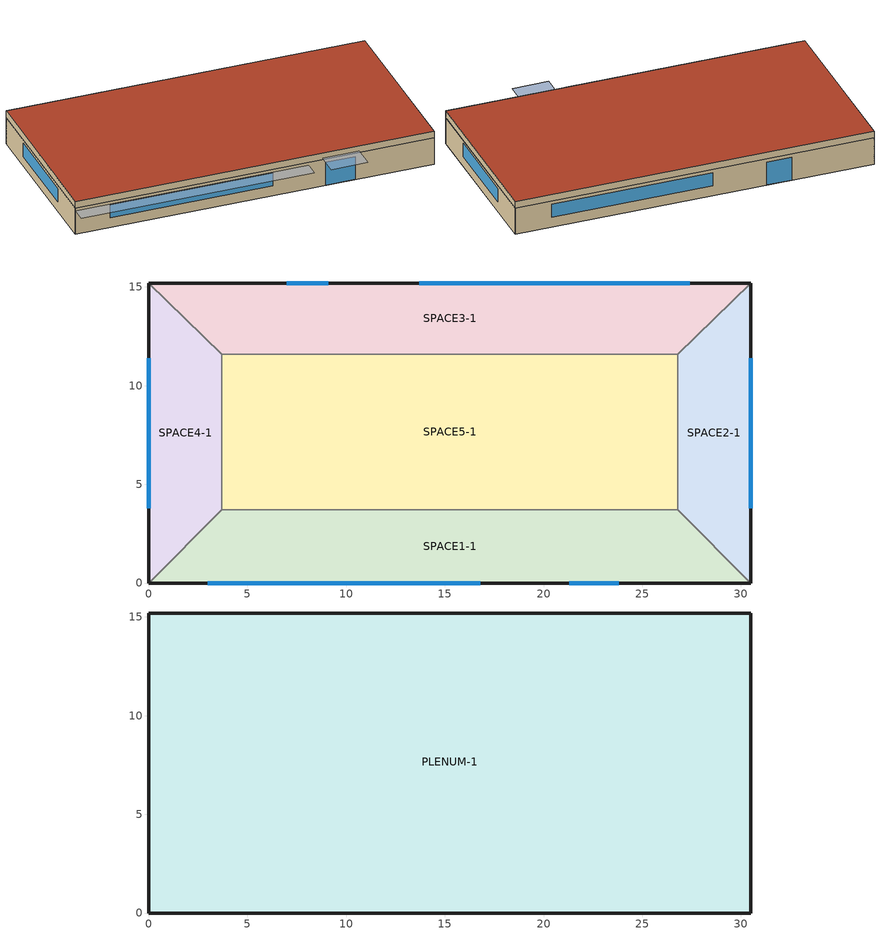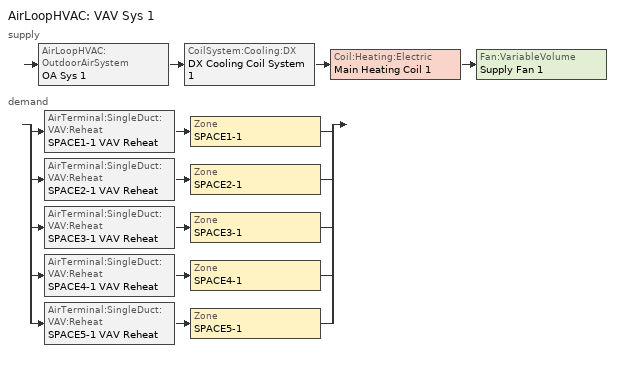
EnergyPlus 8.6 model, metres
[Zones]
SPACE1-1
 floor ground (FLOOR-SLAB-1): 26.8,3.7 30.5,0 0,0 3.7,3.7 z0
 wall outside (WALL-1): 0,0 30.5,0 z0:2.4
 wall to SPACE2-1 (INT-WALL-1): 30.5,0 26.8,3.7 z0:2.4
 wall to SPACE4-1 (INT-WALL-1): 3.7,3.7 0,0 z0:2.4
 wall to SPACE5-1 (INT-WALL-1): 26.8,3.7 3.7,3.7 z0:2.4
 window (Dbl Clr 3mm/13mm Air): 3,0 16.8,0 z0.9:2.1
 window (Sgl Grey 3mm): 21.3,0 23.8,0 z0:2.1
SPACE2-1
 floor ground (FLOOR-SLAB-1): 26.8,11.6 30.5,15.2 30.5,0 26.8,3.7 z0
 wall outside (WALL-1): 30.5,0 30.5,15.2 z0:2.4
 wall to SPACE3-1 (INT-WALL-1): 30.5,15.2 26.8,11.6 z0:2.4
 wall to SPACE5-1 (INT-WALL-1): 26.8,11.6 26.8,3.7 z0:2.4
 window (Dbl Clr 3mm/13mm Air): 30.5,3.8 30.5,11.4 z0.9:2.1
SPACE3-1
 floor ground (FLOOR-SLAB-1): 26.8,11.6 3.7,11.6 0,15.2 30.5,15.2 z0
 wall outside (WALL-1): 30.5,15.2 0,15.2 z0:2.4
 wall to SPACE4-1 (INT-WALL-1): 0,15.2 3.7,11.6 z0:2.4
 wall to SPACE5-1 (INT-WALL-1): 3.7,11.6 26.8,11.6 z0:2.4
 window (Dbl Clr 3mm/13mm Air): 27.4,15.2 13.7,15.2 z0.9:2.1
 window (Sgl Grey 3mm): 9.1,15.2 7,15.2 z0:2.1
SPACE4-1
 floor ground (FLOOR-SLAB-1): 3.7,3.7 0,0 0,15.2 3.7,11.6 z0
 wall outside (WALL-1): 0,15.2 0,0 z0:2.4
 wall to SPACE5-1 (INT-WALL-1): 3.7,3.7 3.7,11.6 z0:2.4
 window (Dbl Clr 3mm/13mm Air): 0,11.4 0,3.8 z0.9:2.1
SPACE5-1
 floor ground (FLOOR-SLAB-1): 26.8,11.6 26.8,3.7 3.7,3.7 3.7,11.6 z0
PLENUM-1
 floor to SPACE1-1 (CLNG-1): 26.8,3.7 30.5,0 0,0 3.7,3.7 z2.4
 floor to SPACE2-1 (CLNG-1): 26.8,11.6 30.5,15.2 30.5,0 26.8,3.7 z2.4
 floor to SPACE3-1 (CLNG-1): 26.8,11.6 3.7,11.6 0,15.2 30.5,15.2 z2.4
 floor to SPACE4-1 (CLNG-1): 3.7,3.7 0,0 0,15.2 3.7,11.6 z2.4
 floor to SPACE5-1 (CLNG-1): 26.8,11.6 26.8,3.7 3.7,3.7 3.7,11.6 z2.4
 wall outside (WALL-1): 0,0 30.5,0 30.5,15.2 0,15.2 0,0 z2.4:3
 roof outside (ROOF-1): 0,15.2 0,0 30.5,0 30.5,15.2 z3
shading: 0,-1.3 0,0 19.8,0 19.8,-1.3 z2.2; 21,-2 21,0 24.1,0 24.1,-2 z2.6
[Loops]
AirLoopHVAC 'VAV Sys 1'
 supply: AirLoopHVAC:OutdoorAirSystem 'OA Sys 1' > CoilSystem:Cooling:DX 'DX Cooling Coil System 1' > Coil:Heating:Electric 'Main Heating Coil 1' > Fan:VariableVolume 'Supply Fan 1'
 demand: split
  | AirTerminal:SingleDuct:VAV:Reheat 'SPACE1-1 VAV Reheat' > Zone 'SPACE1-1'
  | AirTerminal:SingleDuct:VAV:Reheat 'SPACE2-1 VAV Reheat' > Zone 'SPACE2-1'
  | AirTerminal:SingleDuct:VAV:Reheat 'SPACE3-1 VAV Reheat' > Zone 'SPACE3-1'
  | AirTerminal:SingleDuct:VAV:Reheat 'SPACE4-1 VAV Reheat' > Zone 'SPACE4-1'
  | AirTerminal:SingleDuct:VAV:Reheat 'SPACE5-1 VAV Reheat' > Zone 'SPACE5-1'
[Building]
Building: North Axis {deg}=30; Terrain=City; Loads Convergence Tolerance Value=0.04; Temperature Convergence Tolerance Value {deltaC}=0.4; Solar Distribution=FullExterior; Maximum Number of Warmup Days=25; Minimum Number of Warmup Days=6
[Site:Location]
Location=State College  Penn State   S_PA_USA Design_Conditions; Latitude {N+ S-}=40.72; Longitude {W- E+}=-77.93; Time Zone Relative to GMT {GMT+/-}=-5; Elevation {m}=376
[SizingPeriod:DesignDay] Day of Month=21; Dry-Bulb Temperature Range Modifier Type=DefaultMultipliers; Humidity Condition Type=Wetbulb; Barometric Pressure {Pa}=96842; Wind Direction {Degrees; N=0, S=180}=240; Rain {Yes/No}=No; Snow on ground {Yes/No}=No; Daylight Savings Time Indicator=No
Name | Month | Day Type | Maximum Dry-Bulb Temperature {C} | Daily Dry-Bulb Temperature Range {C} | Wetbulb at Maximum Dry-Bulb {C} | Wind Speed {m/s} design conditions vs. traditional 6.71 m/s (15 mph) | Solar Model Indicator | Clearness {0.0 to 1.1} | Wind Speed {m/s} design conditions vs. traditional 3.35 m/s (7mph) | ASHRAE Clear Sky Optical Depth for Beam Irradiance (taub) | ASHRAE Clear Sky Optical Depth for Diffuse Irradiance (taud)
Pittsburgh Allegheny Co Ap Ann Htg 99.6% Condns DB | 1 | WinterDesignDay | -15.4 | 0 | -15.4 | 4.7 | ASHRAEClearSky | 0
Pittsburgh Allegheny Co Ap Ann Clg .4% Condns DB=>MWB | 7 | SummerDesignDay | 32.2 | 9.9 | 22.5 |  | ASHRAETau |  | 4.4 | 0.484 | 1.916
[Site:GroundTemperature:BuildingSurface]
20.03, 20.03, 20.13, 20.3, 20.43, 20.52, 20.62, 20.77, 20.78, 20.55, 20.44, 20.2
[Material] Thermal Absorptance=0.9
Name | Roughness | Thickness {m} | Conductivity {W/m-K} | Density {kg/m3} | Specific Heat {J/kg-K} | Solar Absorptance | Visible Absorptance
RG01 | Rough | 0.0127 | 1.442 | 881 | 1674 | 0.65 | 0.65
BR01 | VeryRough | 0.0095 | 0.162 | 1121 | 1464 | 0.7 | 0.7
IN46 | VeryRough | 0.0762 | 0.023 | 24 | 1590 | 0.5 | 0.5
WD01 | MediumSmooth | 0.0191 | 0.115 | 513 | 1381 | 0.78 | 0.78
PW03 | MediumSmooth | 0.0127 | 0.115 | 545 | 1213 | 0.78 | 0.78
IN02 | Rough | 0.0901 | 0.043 | 10 | 837 | 0.75 | 0.75
GP01 | MediumSmooth | 0.0127 | 0.16 | 801 | 837 | 0.75 | 0.75
GP02 | MediumSmooth | 0.0159 | 0.16 | 801 | 837 | 0.75 | 0.75
CC03 | MediumRough | 0.1016 | 1.31 | 2243 | 837 | 0.65 | 0.65
[Material:NoMass] Roughness=Rough
Name | Thermal Resistance {m2-K/W} | Thermal Absorptance | Solar Absorptance | Visible Absorptance
CP01 | 0.367 | 0.9 | 0.75 | 0.75
MAT-CLNG-1 | 0.652259 | 0.65 | 0.65 | 0.65
[Material:AirGap]
AL21: Thermal Resistance {m2-K/W}=0.157
[Construction]
ROOF-1: RG01, BR01, IN46, WD01
WALL-1: WD01, PW03, IN02, GP01
CLNG-1: MAT-CLNG-1
FLOOR-SLAB-1: CC03, CP01
INT-WALL-1: GP02, AL21, GP02
Dbl Clr 3mm/13mm Air: CLEAR 3MM, AIR 13MM, CLEAR 3MM
Sgl Grey 3mm: GREY 3MM
[WindowMaterial:Gas]
AIR 13MM: Gas Type=Air; Thickness {m}=0.0127
[WindowMaterial:Glazing] Optical Data Type=SpectralAverage; Thickness {m}=0.003; Infrared Transmittance at Normal Incidence=0; Front Side Infrared Hemispherical Emissivity=0.84; Back Side Infrared Hemispherical Emissivity=0.84; Conductivity {W/m-K}=0.9
Name | Solar Transmittance at Normal Incidence | Front Side Solar Reflectance at Normal Incidence | Back Side Solar Reflectance at Normal Incidence | Visible Transmittance at Normal Incidence | Front Side Visible Reflectance at Normal Incidence | Back Side Visible Reflectance at Normal Incidence
CLEAR 3MM | 0.837 | 0.075 | 0.075 | 0.898 | 0.081 | 0.081
GREY 3MM | 0.626 | 0.061 | 0.061 | 0.611 | 0.061 | 0.061
[Zone] Type=1; Multiplier=1
Name | Ceiling Height {m} | Volume {m3}
PLENUM-1 | 0.6096 | 283.2
SPACE1-1; SPACE3-1 | 2.4384 | 239.247
SPACE2-1; SPACE4-1 | 2.4384 | 103.311
SPACE5-1 | 2.4384 | 447.683
[ZoneInfiltration:DesignFlowRate] Schedule=INFIL-SCH; Design Flow Rate Calculation Method=flow/zone; Constant Term Coefficient=0; Temperature Term Coefficient=0; Velocity Term Coefficient=0.2237; Velocity Squared Term Coefficient=0
Name | Zone or ZoneList | Design Flow Rate {m3/s}
SPACE1-1 Infil 1 | SPACE1-1 | 0.0167
SPACE2-1 Infil 1 | SPACE2-1 | 0.00717
SPACE3-1 Infil 1 | SPACE3-1 | 0.0167
SPACE4-1 Infil 1 | SPACE4-1 | 0.00717
SPACE5-1 Infil 1 | SPACE5-1 | 0.031089
[People]
SPACE1-1 People 1: SPACE1-1, S1_Office_-_Private People Schedule, people, 11, 0.3, AutoCalculate, ActSchd, 3.82E-8, No, ZoneAveraged, WorkEffSch, DynamicClothingModelASHRAE55, AirVelocitySch, Fanger
SPACE2-1 People 1: SPACE2-1, S2_Office_-_Private People Schedule, people, 5, 0.3, AutoCalculate, ActSchd, 3.82E-8, No, ZoneAveraged, WorkEffSch, DynamicClothingModelASHRAE55, AirVelocitySch, Fanger
SPACE3-1 People 1: SPACE3-1, S3_Office_-_Private People Schedule, people, 11, 0.3, AutoCalculate, ActSchd, 3.82E-8, No, ZoneAveraged, WorkEffSch, DynamicClothingModelASHRAE55, AirVelocitySch, Fanger
SPACE4-1 People 1: SPACE4-1, S4_Office_-_Private People Schedule, people, 5, 0.3, AutoCalculate, ActSchd, 3.82E-8, No, ZoneAveraged, WorkEffSch, DynamicClothingModelASHRAE55, AirVelocitySch, Fanger
SPACE5-1 People 1: SPACE5-1, S5_Office_-_Private People Schedule, people, 20, 0.3, AutoCalculate, ActSchd, 3.82E-8, No, ZoneAveraged, WorkEffSch, DynamicClothingModelASHRAE55, AirVelocitySch, Fanger
[Lights] Schedule=LIGHTS-1; Design Level Calculation Method=LightingLevel; Return Air Fraction=0.2; Fraction Radiant=0.59; Fraction Visible=0.2; Fraction Replaceable=0
Name | Zone or ZoneList | Lighting Level {W}
SPACE1-1 Lights 1 | SPACE1-1 | 1584
SPACE2-1 Lights 1 | SPACE2-1 | 684
SPACE3-1 Lights 1 | SPACE3-1 | 1584
SPACE4-1 Lights 1 | SPACE4-1 | 684
SPACE5-1 Lights 1 | SPACE5-1 | 2964
[ElectricEquipment] Design Level Calculation Method=EquipmentLevel; Fraction Latent=0; Fraction Radiant=0.3; Fraction Lost=0
Name | Zone or ZoneList | Schedule | Design Level {W}
SPACE1-1 ElecEq 1 | SPACE1-1 | S1_Office_-_Private Equip Schedule | 1056
SPACE2-1 ElecEq 1 | SPACE2-1 | S2_Office_-_Private Equip Schedule | 456
SPACE3-1 ElecEq 1 | SPACE3-1 | S3_Office_-_Private Equip Schedule | 1056
SPACE4-1 ElecEq 1 | SPACE4-1 | S4_Office_-_Private Equip Schedule | 456
SPACE5-1 ElecEq 1 | SPACE5-1 | S5_Office_-_Private Equip Schedule | 1976
[Sizing:Zone] Zone Cooling Design Supply Air Temperature Input Method=SupplyAirTemperature; Zone Cooling Design Supply Air Temperature {C}=16; Zone Heating Design Supply Air Temperature Input Method=SupplyAirTemperature; Zone Heating Design Supply Air Temperature {C}=35; Zone Cooling Design Supply Air Humidity Ratio {kgWater/kgDryAir}=0.009; Zone Heating Design Supply Air Humidity Ratio {kgWater/kgDryAir}=0.004; Zone Heating Sizing Factor=0; Zone Cooling Sizing Factor=0; Cooling Design Air Flow Method=DesignDay; Cooling Design Air Flow Rate {m3/s}=0; Heating Design Air Flow Method=DesignDay; Heating Design Air Flow Rate {m3/s}=0
Name | Design Specification Outdoor Air Object
SPACE1-1 | SZ DSOA SPACE1-1
SPACE2-1 | SZ DSOA SPACE2-1
SPACE3-1 | SZ DSOA SPACE3-1
SPACE4-1 | SZ DSOA SPACE4-1
SPACE5-1 | SZ DSOA SPACE5-1
[DesignSpecification:OutdoorAir] Outdoor Air Method=Sum; Outdoor Air Flow per Person {m3/s-person}=0.00472; Outdoor Air Flow per Zone Floor Area {m3/s-m2}=0.000508; Outdoor Air Flow per Zone {m3/s}=0
SZ DSOA SPACE1-1; SZ DSOA SPACE2-1; SZ DSOA SPACE3-1; SZ DSOA SPACE4-1; SZ DSOA SPACE5-1
[Sizing:System]
VAV Sys 1: Type of Load to Size On=sensible; Design Outdoor Air Flow Rate {m3/s}=autosize; Central Heating Maximum System Air Flow Ratio=1; Preheat Design Temperature {C}=-15; Preheat Design Humidity Ratio {kgWater/kgDryAir}=0.008; Precool Design Temperature {C}=30; Precool Design Humidity Ratio {kgWater/kgDryAir}=0.008; Central Cooling Design Supply Air Temperature {C}=12; Central Heating Design Supply Air Temperature {C}=18; Type of Zone Sum to Use=noncoincident; 100% Outdoor Air in Cooling=no; 100% Outdoor Air in Heating=no; Central Cooling Design Supply Air Humidity Ratio {kgWater/kgDryAir}=0.009; Central Heating Design Supply Air Humidity Ratio {kgWater/kgDryAir}=0.009; Cooling Supply Air Flow Rate Method=DesignDay; Cooling Supply Air Flow Rate {m3/s}=0; Heating Supply Air Flow Rate Method=DesignDay; Heating Supply Air Flow Rate {m3/s}=0; Zone Maximum Outdoor Air Fraction=1; Cooling Design Capacity Method=CoolingDesignCapacity; Cooling Design Capacity {W}=autosize; Heating Design Capacity Method=HeatingDesignCapacity; Heating Design Capacity {W}=autosize; Central Cooling Capacity Control Method=VAV
[ZoneControl:Thermostat] Control Type Schedule=Zone Control Type Sched; Control 1=CoolingSetPoint; Control 2=HeatingSetpoint
Name | Zone or ZoneList | Control 3
SPACE1-1 Control | SPACE1-1 | Space1-DualSetP-RL
SPACE2-1 Control | SPACE2-1 | Space2-DualSetP-RL
SPACE3-1 Control | SPACE3-1 | Space3-DualSetP-RL
SPACE4-1 Control | SPACE4-1 | Space4-DualSetP-RL
SPACE5-1 Control | SPACE5-1 | Space5-DualSetP-RL
[ThermostatSetpoint:SingleHeating]
HeatingSetpoint: Setpoint Temperature Schedule=Htg-SetP-Sch
[ThermostatSetpoint:SingleCooling]
CoolingSetpoint: Setpoint Temperature Schedule=Clg-SetP-Sch
[ThermostatSetpoint:DualSetpoint]
Name | Heating Setpoint Temperature Schedule | Cooling Setpoint Temperature Schedule
Space1-DualSetP-RL | Space1-HtgSetP-RL | Space1-ClgSetP-RL
Space2-DualSetP-RL | Space2-HtgSetP-RL | Space2-ClgSetP-RL
Space3-DualSetP-RL | Space3-HtgSetP-RL | Space3-ClgSetP-RL
Space4-DualSetP-RL | Space4-HtgSetP-RL | Space4-ClgSetP-RL
Space5-DualSetP-RL | Space5-HtgSetP-RL | Space5-ClgSetP-RL
[Zone equipment]
SPACE1-1: SPACE1-1 VAV Reheat
SPACE2-1: SPACE2-1 VAV Reheat
SPACE3-1: SPACE3-1 VAV Reheat
SPACE4-1: SPACE4-1 VAV Reheat
SPACE5-1: SPACE5-1 VAV Reheat
[AirTerminal:SingleDuct:VAV:Reheat] Availability Schedule=ReheatCoilAvailSched; Maximum Air Flow Rate {m3/s}=autosize; Zone Minimum Air Flow Input Method=Constant; Constant Minimum Air Flow Fraction=0.1; Maximum Hot Water or Steam Flow Rate {m3/s}=0; Minimum Hot Water or Steam Flow Rate {m3/s}=0; Convergence Tolerance=0.001; Damper Heating Action=Reverse
Name | Reheat Coil | Maximum Flow Fraction During Reheat
SPACE1-1 VAV Reheat | SPACE1-1 Zone Coil | AutoCalculate
SPACE2-1 VAV Reheat | SPACE2-1 Zone Coil
SPACE3-1 VAV Reheat | SPACE3-1 Zone Coil
SPACE4-1 VAV Reheat | SPACE4-1 Zone Coil
SPACE5-1 VAV Reheat | SPACE5-1 Zone Coil
[Coil:Heating:Electric] Availability Schedule=ReheatCoilAvailSched; Nominal Capacity {W}=autosize
Name | Efficiency | Burner Efficiency
SPACE1-1 Zone Coil; SPACE2-1 Zone Coil; SPACE3-1 Zone Coil | 0.98
SPACE4-1 Zone Coil; SPACE5-1 Zone Coil; Main heating Coil 1 |  | 0.98
[AirLoopHVAC:ReturnPlenum]
Return-Plenum-1: Zone=PLENUM-1
[AirLoopHVAC]
VAV Sys 1: Design Supply Air Flow Rate {m3/s}=autosize
[AvailabilityManager:Scheduled]
VAV Sys 1 Avail: Schedule=FanAvailSched
[CoilSystem:Cooling:DX]
DX Cooling Coil System 1: Availability Schedule=CoolingCoilAvailSched; Cooling Coil=Main Cooling Coil 1
[Coil:Cooling:DX:TwoSpeed]
Main Cooling Coil 1: Availability Schedule=CoolingCoilAvailSched; High Speed Gross Rated Total Cooling Capacity {W}=autosize; High Speed Rated Sensible Heat Ratio=autosize; High Speed Gross Rated Cooling COP {W/W}=3; High Speed Rated Air Flow Rate {m3/s}=autosize; Unit Internal Static Air Pressure {Pa}=450; Total Cooling Capacity Function of Temperature Curve=VarSpeedCoolCapFT; Total Cooling Capacity Function of Flow Fraction Curve=PackagedRatedCoolCapFFlow; Energy Input Ratio Function of Temperature Curve=VarSpeedCoolEIRFT; Energy Input Ratio Function of Flow Fraction Curve=PackagedRatedCoolEIRFFlow; Part Load Fraction Correlation Curve=VarSpeedCyclingPLFFPLR; Low Speed Gross Rated Total Cooling Capacity {W}=autosize; Low Speed Gross Rated Sensible Heat Ratio=autosize; Low Speed Gross Rated Cooling COP {W/W}=4.2; Low Speed Rated Air Flow Rate {m3/s}=autosize; Low Speed Total Cooling Capacity Function of Temperature Curve=VarSpeedCoolCapLSFT; Low Speed Energy Input Ratio Function of Temperature Curve=VarSpeedCoolEIRLSFT; Condenser Type=EvaporativelyCooled; Basin Heater Capacity {W/K}=200; Basin Heater Setpoint Temperature {C}=2; Basin Heater Operating Schedule=BasinHeaterSched
[Fan:VariableVolume]
Supply Fan 1: Availability Schedule=FanAvailSched; Fan Total Efficiency=0.7; Pressure Rise {Pa}=600; Maximum Flow Rate {m3/s}=autosize; Fan Power Minimum Flow Rate Input Method=Fraction; Fan Power Minimum Flow Fraction=0.25; Motor Efficiency=0.9; Motor In Airstream Fraction=1; Fan Power Coefficient 1=0.00153024; Fan Power Coefficient 2=0.00520806; Fan Power Coefficient 3=1.10862; Fan Power Coefficient 4=-0.116356; Fan Power Coefficient 5=0
[Controller:OutdoorAir]
OA Controller 1: Minimum Outdoor Air Flow Rate {m3/s}=autosize; Maximum Outdoor Air Flow Rate {m3/s}=autosize; Economizer Control Type=FixedDryBulb; Economizer Control Action Type=ModulateFlow; Economizer Maximum Limit Dry-Bulb Temperature {C}=19; Economizer Minimum Limit Dry-Bulb Temperature {C}=4; Lockout Type=NoLockout; Minimum Limit Type=ProportionalMinimum; Minimum Outdoor Air Schedule=Min OA Sched
[SetpointManager:OutdoorAirReset]
Supply Air Temp Manager 1: Control Variable=Temperature; Setpoint at Outdoor Low Temperature {C}=18; Outdoor Low Temperature {C}=0; Setpoint at Outdoor High Temperature {C}=12; Outdoor High Temperature {C}=32; Setpoint Node or NodeList=Supply Air Temp Nodes 1
[SetpointManager:MixedAir]
Mixed Air and Coil Exit Temp Manager 1: Control Variable=Temperature; Setpoint Node or NodeList=Supply Fan Upstream Nodes
[ExternalInterface:Schedule] ScheduleType=Temperature
Name | Initial value, used during warm-up
Space1-HtgSetP-RL; Space2-HtgSetP-RL; Space3-HtgSetP-RL; Space4-HtgSetP-RL; Space5-HtgSetP-RL | 21
Space1-ClgSetP-RL; Space2-ClgSetP-RL; Space3-ClgSetP-RL; Space4-ClgSetP-RL; Space5-ClgSetP-RL | 25
[Schedule:Compact]
LIGHTS-1: Through: 12/31, For: WeekDays SummerDesignDay CustomDay1 CustomDay2, Until: 8:00, 0.05, Until: 9:00, 0.9, Until: 10:00, 0.95, Until: 11:00, 1, Until: 12:00, 0.95, Until: 13:00, 0.8, Until: 14:00, 0.9, Until: 18:00, 1, Until: 19:00, 0.6, Until: 21:00, 0.2, Until: 24:00, 0.05, For: Weekends WinterDesignDay Holiday, Until: 24:00, 0.05
INFIL-SCH: Through: 3/31, For: AllDays, Until: 24:00, 1, Through: 10/31, For: AllDays, Until: 24:00, 0, Through: 12/31, For: AllDays, Until: 24:00, 1
ActSchd: Through: 12/31, For: AllDays, Until: 24:00, 117.24
BasinHeaterSched; FanAvailSched; CoolingCoilAvailSched; ReheatCoilAvailSched: Through: 12/31, For: AllDays, Until: 24:00, 1
AirVelocitySch: Through: 12/31, For: AllDays, Until: 24:00, .137
WorkEffSch: Through: 12/31, For: AllDays, Until: 24:00, 0
Htg-SetP-Sch: Through: 12/31, For: SummerDesignDay, Until: 24:00, 12.8, For: WinterDesignDay, Until: 24:00, 21.1, For: WeekDays, Until: 7:00, 12.8, Until: 18:00, 21.1, Until: 24:00, 12.8, For: WeekEnds Holiday, Until: 24:00, 12.8, For: AllOtherDays, Until: 24:00, 12.8
Clg-SetP-Sch: Through: 12/31, For: SummerDesignDay, Until: 24:00, 23.9, For: WinterDesignDay, Until: 24:00, 40, For: WeekDays, Until: 7:00, 40, Until: 18:00, 23.9, Until: 24:00, 40, For: WeekEnds Holiday, Until: 24:00, 40, For: AllOtherDays, Until: 24:00, 40
Zone Control Type Sched: Through: 12/31, For: SummerDesignDay, Until: 24:00, 2, For: WinterDesignDay, Until: 24:00, 1, For: AllOtherDays, Until: 24:00, 4
Min OA Sched: Through: 12/31, For: Weekdays, Until: 6:00, 0.02, Until: 18:00, 1, Until: 24:00, 0.02, For: AllOtherDays, Until: 24:00, 0.02
[Schedule:File] Rows to Skip at Top=7; Number of Hours of Data=8760; Column Separator=Comma; Interpolate to Timestep=No; Minutes per Item=5
Name | File Name-eval_env | Column Number
S1_Office_-_Private People Schedule | /home/zhiangz/Documents/HVAC-RL-Control/src/core/eplus-env/eplus_env/envs/idf/schedules/stochastic_occup_v1.csv | 3
S2_Office_-_Private People Schedule | /home/zhiangz/Documents/HVAC-RL-Control/src/core/eplus-env/eplus_env/envs/idf/schedules/stochastic_occup_v1.csv | 4
S3_Office_-_Private People Schedule | /home/zhiangz/Documents/HVAC-RL-Control/src/core/eplus-env/eplus_env/envs/idf/schedules/stochastic_occup_v1.csv | 5
S4_Office_-_Private People Schedule | /home/zhiangz/Documents/HVAC-RL-Control/src/core/eplus-env/eplus_env/envs/idf/schedules/stochastic_occup_v1.csv | 6
S5_Office_-_Private People Schedule | /home/zhiangz/Documents/HVAC-RL-Control/src/core/eplus-env/eplus_env/envs/idf/schedules/stochastic_occup_v1.csv | 7
S1_Office_-_Private Equip Schedule | /home/zhiangz/Documents/HVAC-RL-Control/src/core/eplus-env/eplus_env/envs/idf/schedules/stochastic_equip_v1.csv | 3
S2_Office_-_Private Equip Schedule | /home/zhiangz/Documents/HVAC-RL-Control/src/core/eplus-env/eplus_env/envs/idf/schedules/stochastic_equip_v1.csv | 4
S3_Office_-_Private Equip Schedule | /home/zhiangz/Documents/HVAC-RL-Control/src/core/eplus-env/eplus_env/envs/idf/schedules/stochastic_equip_v1.csv | 5
S4_Office_-_Private Equip Schedule | /home/zhiangz/Documents/HVAC-RL-Control/src/core/eplus-env/eplus_env/envs/idf/schedules/stochastic_equip_v1.csv | 6
S5_Office_-_Private Equip Schedule | /home/zhiangz/Documents/HVAC-RL-Control/src/core/eplus-env/eplus_env/envs/idf/schedules/stochastic_equip_v1.csv | 7
[Curve:Biquadratic] Minimum Value of x=12.77778; Maximum Value of x=23.88889; Minimum Value of y=23.88889; Maximum Value of y=46.11111; Input Unit Type for X=Temperature; Input Unit Type for Y=Temperature; Output Unit Type=Dimensionless
Name | Coefficient1 Constant | Coefficient2 x | Coefficient3 x**2 | Coefficient4 y | Coefficient5 y**2 | Coefficient6 x*y
VarSpeedCoolCapFT; VarSpeedCoolCapLSFT | 0.476428 | 0.0401147 | 0.000226411 | -0.000827136 | -7.3224e-06 | -0.000446278
VarSpeedCoolEIRFT | 0.632475 | -0.0121321 | 0.000507773 | 0.0155377 | 0.00027284 | -0.000679201
VarSpeedCoolEIRLSFT | 0.774645 | -0.0343731 | 0.000783173 | 0.0146596 | 0.000488851 | -0.000752036
[Curve:Cubic] Minimum Value of x=0.5; Maximum Value of x=1.5; Input Unit Type for X=Dimensionless; Output Unit Type=Dimensionless
Name | Coefficient1 Constant | Coefficient2 x | Coefficient3 x**2 | Coefficient4 x**3
PackagedRatedCoolCapFFlow | 0.472786 | 1.24334 | -1.03871 | 0.322578
PackagedRatedCoolEIRFFlow | 1.00795 | 0.345441 | -0.692289 | 0.338899
[Curve:Quadratic]
VarSpeedCyclingPLFFPLR: Coefficient1 Constant=0.85; Coefficient2 x=0.15; Coefficient3 x**2=0; Minimum Value of x=0; Maximum Value of x=1
